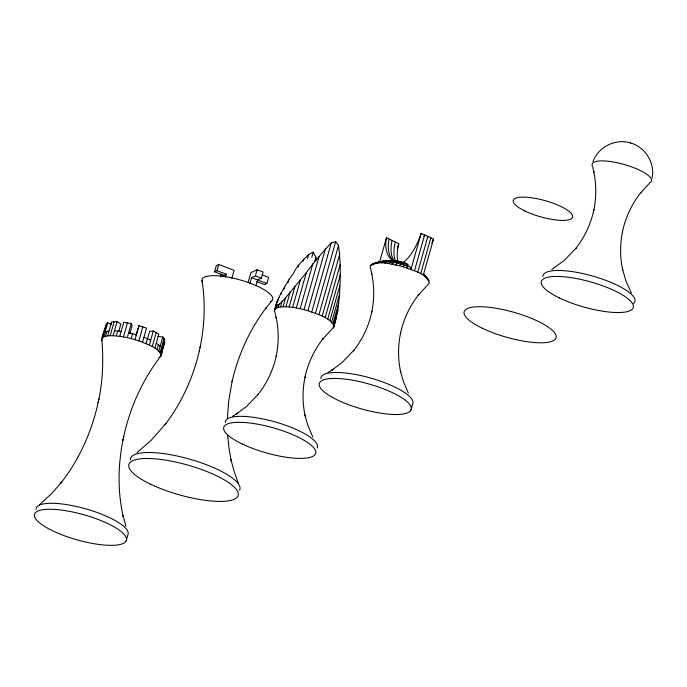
<?xml version="1.0" encoding="UTF-8"?>
<svg xmlns="http://www.w3.org/2000/svg" width="687" height="687" viewBox="0 0 687 687"><rect width="100%" height="100%" fill="white"/><g stroke="black" fill="none" stroke-linecap="round" stroke-linejoin="round"><path stroke-width="1.03" d="M316.046 260.098L315.883 257.187L313.238 252.155L308.686 254.456C303.019 260.347 296.715 266.067 293.134 273.855L288.815 279.875L281.404 292.499L277.17 301.172L276.191 305.174L278.364 305.028L284.332 299.334L306.299 272.739C314.002 262.151 322.529 252.327 331.323 242.743L335.677 241.755L338.528 245.474C340.271 258.69 340.683 272.121 339.885 285.474L339.618 294.062L337.858 310.301L333.779 327.167L322.744 339.086L323.311 338.373C314.234 349.786 307.879 363.337 304.908 377.61L305.028 377.026C302.34 389.838 302.392 403.209 305.165 416.004L304.908 414.922L307.785 425.227L312.808 437.018M227.38 418.555L228.634 401.526L232.172 381.096L232.026 381.792C238.123 355.067 249.656 329.485 266.316 307.664L265.534 308.652L271.674 301.086M652.126 177.959C655.209 163.017 645.222 146.958 630.537 142.973M427.348 284.985L429.306 283.293C427.074 272.765 412.08 270.635 403.449 266.848L403.904 262.743L395.781 260.957L385.682 260.82L377.3 262.992M102.973 334.767L103.205 333.684M158.946 357.807L160.904 356.115L162.51 350.155L162.235 348.944M162.287 351.229L162.51 350.155M232.429 416.305L237.814 413.119L236.225 414.106L246.573 406.395L258.501 393.977L257.934 394.69C267.003 383.277 273.357 369.726 276.337 355.445L276.208 356.038C278.896 343.225 278.853 329.854 276.08 317.059L276.329 318.133L274.474 310.704L276.354 303.774M333.779 327.167L336.647 316.776M39.666 504.619L52.057 493.137L61.693 482.042L60.954 482.97C79.469 459.405 91.86 431.316 98.258 402.11L98.129 402.702L98.928 398.898L98.799 399.499C103.05 379.499 103.471 358.82 101.822 338.571L106.537 323.568L107.765 322.813L111.56 324.255M102.552 337.643L103.78 336.888L107.765 322.813M103.78 336.888L105.48 336.304L106.863 331.417L109.001 331.022M105.48 336.304L107.619 335.909L111.603 321.834L117.056 321.636L120.835 324.041L118.817 331.186M107.619 335.909L110.169 335.711L114.145 321.636M110.169 335.711L113.072 335.711L117.056 321.636M113.072 335.711L116.301 335.917L117.683 331.031L121.161 331.426M116.301 335.917L119.778 336.312L123.763 322.237L131.251 323.586L132.102 325.586L129.791 333.753M119.778 336.312L123.454 336.896L127.439 322.821M123.454 336.896L127.275 337.661L131.251 323.586M127.275 337.661L131.157 338.588L132.539 333.702L136.43 334.784M135.957 335.35L139.023 325.595L146.546 328.12L142.561 342.195C149.105 345.346 158.276 347.648 161.127 355.042M142.561 342.195L135.047 339.67L139.023 325.595M138.868 340.881L142.853 326.806M146.065 343.612L147.447 338.725L143.944 337.317M147.568 338.622L149.594 331.478L153.304 331.005L158.834 334.045L154.85 348.12M149.319 345.08L153.304 331.005M152.265 346.592L156.25 332.517M157.04 349.631L158.422 344.745L156.232 343.234M158.783 351.1L162.767 337.025L158.044 336.381M160.062 352.508L164.047 338.433L162.767 337.025M160.852 353.831L164.828 339.756L164.047 338.433M160.165 357.042L161.308 353.024M161.874 351.014L162.733 347.991M163.3 345.982L164.15 342.968M160.904 356.115L164.889 342.04M126.176 540.875A47.755 13.001 15.8 0 0 62.508 510.218A47.755 13.001 15.8 0 0 52.633 530.802A47.755 13.001 15.8 0 0 126.176 540.875L127.859 534.915A47.755 13.001 15.8 0 0 84.827 508.586A47.755 13.001 15.8 0 0 36.033 509.428M223.979 275.35L214.584 271.794L216.328 265.611L218.758 264.495L234.112 270.326L231.845 278.355M214.584 271.794L217.006 270.678L218.758 264.495M220.467 276.071L221.051 274.01M225.559 277.213L226.401 274.242L217.006 270.678M248.059 282.666L250.901 272.619L257.136 269.759L263.104 272.026L261.352 278.201L257.548 279.952L255.865 285.895M249.896 283.637L251.579 277.685L255.384 275.942L261.352 278.201M255.384 275.942L257.136 269.759M256.99 281.773L264.461 284.607L266.882 283.491L268.634 277.316L262.091 274.834M274.474 310.704L277.17 301.172M274.697 309.631L276.466 305.045M277.651 301.679L278.81 297.583M275.435 308.703L276.655 307.939L277.496 304.968M280.846 294.474L281.404 292.499M276.655 307.939L278.355 307.355L279.369 303.766M284.04 289.124L284.616 287.08M278.355 307.355L280.494 306.96L282.185 301.009M287.965 282.889L288.815 279.875M280.494 306.96L283.044 306.763L285.68 297.454M283.044 306.763L285.955 306.771L290.077 292.181M298.064 267.106L298.639 265.07M285.955 306.771L289.175 306.969L294.912 286.694M303.122 261.137L303.706 259.085M289.175 306.969L292.662 307.364L300.605 279.265M307.518 258.561L308.686 254.456M292.662 307.364L296.337 307.948L306.299 272.739M311.795 257.256L313.238 252.155M296.337 307.948L300.15 308.712L312.911 263.628M314.723 261.292L315.883 257.187M300.15 308.712L304.032 309.639L319.017 256.689M334.011 326.093C329.442 316.604 316.956 314.303 307.922 310.722L325.552 248.411M311.743 311.932L331.323 242.743M315.445 313.255L335.677 241.755M318.948 314.663L338.528 245.474M322.203 316.132L339.833 253.829M325.149 317.643L340.125 264.693M327.733 319.172L340.494 274.087M329.923 320.683L339.885 285.474M331.666 322.151L339.618 294.062M332.946 323.56L338.682 303.293M333.727 324.882L337.858 310.301M333.049 328.094L333.813 325.406M379.473 262.425L386.463 237.736L398.752 243.653A31.001 10.906 -68.1 0 0 398.451 262.245M397.301 248.797L398.752 243.653M423.261 275.298L433.454 239.282L430.861 237.754L421.165 233.357L410.972 269.373L410.646 267.887M414.476 270.79L424.669 234.765A31.027 12.71 -66.9 0 1 424.051 236.526M417.73 272.258L427.915 236.242A31.027 16.127 -64.3 0 1 427.28 237.985M420.676 273.769L430.861 237.754M410.989 410.053A47.755 13.001 15.8 0 0 347.33 379.396A47.755 13.001 15.8 0 0 337.454 399.98A47.755 13.001 15.8 0 0 410.989 410.053L412.681 404.093A47.755 13.001 15.8 0 0 369.64 377.764A47.755 13.001 15.8 0 0 320.855 378.606M593.001 161.548C598.274 146.812 615.758 138.181 630.64 142.999M334.062 324.504L335.471 321.207M371.066 269.356L370.276 268.042L370.224 265.749C378.434 259.617 390.345 264.332 399.559 265.766L401.225 262.752L402.29 262.211L402.582 262.872M159.04 358.52C141.565 381.603 129.774 408.756 123.6 436.984L123.729 436.391L122.93 440.187L123.059 439.586C117.984 465.022 117.434 491.6 123.325 516.95L122.973 515.439L125.979 526.225M106.537 323.568L101.59 339.653L101.874 340.864M395.678 264.839L398.512 262.108L399.765 261.67L401.878 262.709M426.996 285.68L418.271 295.212L418.838 294.491C409.761 305.913 403.406 319.464 400.435 333.736L400.555 333.152C397.867 345.965 397.91 359.335 400.684 372.131L400.435 371.049L403.312 381.345L408.336 393.136M649.043 183.695L640.318 193.219L640.885 192.506C631.808 203.919 625.453 217.47 622.482 231.751L622.602 231.158C619.923 243.971 619.966 257.35 622.74 270.137L622.482 269.064L626.08 281.369L631.379 293.04M137.039 452.561L151.088 440.384L165.945 423.501L165.163 424.489C181.823 402.668 193.356 377.094 199.453 350.37L199.307 351.066L200.192 346.969L200.046 347.674C204.649 325.604 205.55 302.684 201.969 280.39M391.865 264.074L395.849 261.575L399.525 261.601L388.602 260.751L381.431 261.584M551.824 269.424L564.156 260.528L576.075 248.11L575.508 248.831C584.577 237.41 590.932 223.859 593.912 209.587L593.783 210.17C596.471 197.358 596.428 183.987 593.654 171.192L593.903 172.274L592.907 168.109M388.189 263.49L393.282 261.163L401.225 262.752L408.963 265.191M401.929 262.889L404.334 261.524A31.001 10.906 -68.1 0 0 421.157 233.357M327.957 372.423L333.341 369.245L331.752 370.233L342.1 362.513L354.028 350.104L353.462 350.817C362.53 339.404 368.885 325.853 371.865 311.572L371.736 312.156C374.424 299.343 374.381 285.972 371.607 273.177L371.856 274.259L370.851 270.094M384.703 263.095C389.211 260.467 394.999 259.978 399.748 262.108M221.128 276.663L226.401 274.242M381.483 262.889L388.602 260.751L396.957 261.249M378.571 262.889C389.031 259.308 400.375 264.083 410.483 267.14M105.163 332.001L106.863 331.417M390.671 260.639L385.682 260.82M394.304 261.215L395.806 261.18M373.075 264.778L370.954 264.821A48.073 45.522 49.3 0 1 376.012 263.155M374.286 264.066L372.182 264.066A48.073 44.062 65.3 0 1 382.109 261.567M114.454 330.825L117.683 331.031M399.765 261.67L407.829 264.057M128.658 332.774L132.539 333.702M399.559 265.766L403.449 266.848M304.032 309.639L307.922 310.722M131.157 338.588L135.047 339.67M403.681 262.597L405.94 263.387L406.61 264.349L407.271 268.059M251.579 277.685L266.882 283.491M147.447 338.725L150.702 340.194M425.382 277.23L427.194 278.278L424.085 274.654L428.473 279.686L426.696 278.613M158.422 344.745L160.165 346.214M423.664 274.508L429.255 281.009M423.158 274.079L425.442 276.809M238.355 483.176L234.198 471.737L230.969 459.697L231.347 461.312L229.02 448.534L227.672 435.378M425.846 276.99L426.086 278.02M376.021 263.087A48.064 38.919 82.8 0 1 389.314 260.742M373.883 263.482A48.073 41.855 75.7 0 1 388.172 260.957M385.201 261.309A48.073 44.062 65.3 0 1 387.27 261.266M396.176 261.902A31.027 12.71 -66.9 0 1 395.248 242.245M394.613 261.283A31.027 16.127 -64.3 0 1 392.002 240.768M393.797 261.154A31.027 19.27 -61.2 0 1 389.057 239.256M394.398 261.738A31.001 20.704 -59.5 0 1 386.472 237.728M433.445 239.274A31.001 20.704 -59.5 0 1 431.788 243.215M130.358 459.801A56.832 15.475 15.8 0 1 188.418 458.804A56.832 15.475 15.8 0 1 239.634 490.132M202.304 281.833A36.712 9.996 15.8 0 1 241.772 280.408A36.712 9.996 15.8 0 1 270.214 301.997M225.327 422.479A47.755 13.001 15.8 0 1 274.113 421.646A47.755 13.001 15.8 0 1 317.154 447.967M542.902 276.612A47.755 13.001 15.8 0 1 594.693 276.638A47.755 13.001 15.8 0 1 633.594 303.542M593.113 167.37A30.846 8.399 15.8 0 1 623.556 164.296A30.846 8.399 15.8 0 1 649.395 182.991M524.98 211.021A30.846 8.399 15.8 0 0 572.486 217.53A30.846 8.399 15.8 0 0 531.36 197.727A30.846 8.399 15.8 0 0 524.98 211.021M482.308 328.257A47.755 13.001 15.8 0 0 555.852 338.33A47.755 13.001 15.8 0 0 492.184 307.673A47.755 13.001 15.8 0 0 482.308 328.257M559.501 297.995A47.755 13.001 15.8 0 0 633.045 308.068A47.755 13.001 15.8 0 0 569.377 277.402A47.755 13.001 15.8 0 0 559.501 297.995M241.927 443.862A47.755 13.001 15.8 0 0 315.47 453.935A47.755 13.001 15.8 0 0 251.803 423.269A47.755 13.001 15.8 0 0 241.927 443.862M150.427 484.12A56.832 15.475 15.8 0 0 237.942 496.108A56.832 15.475 15.8 0 0 162.175 459.629A56.832 15.475 15.8 0 0 150.427 484.12"/></g></svg>
